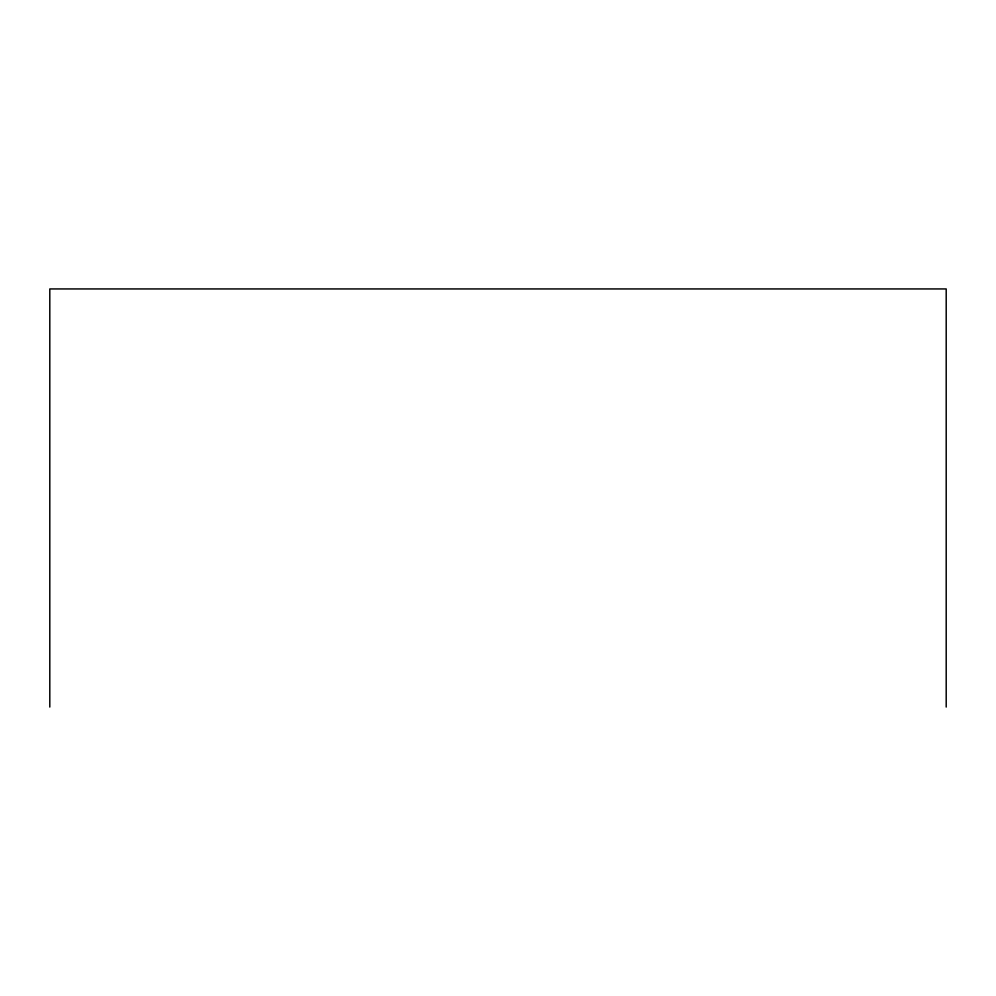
<?xml version="1.0" encoding="UTF-8"?>
<svg xmlns="http://www.w3.org/2000/svg" width="996" height="996" viewBox="0 0 996 996"><rect width="100%" height="100%" fill="white"/><g stroke="black" fill="none" stroke-linecap="round" stroke-linejoin="round"><path stroke-width="1.49" d="M946.2 707.06L946.2 288.94L49.8 288.94L49.8 707.06"/></g></svg>
